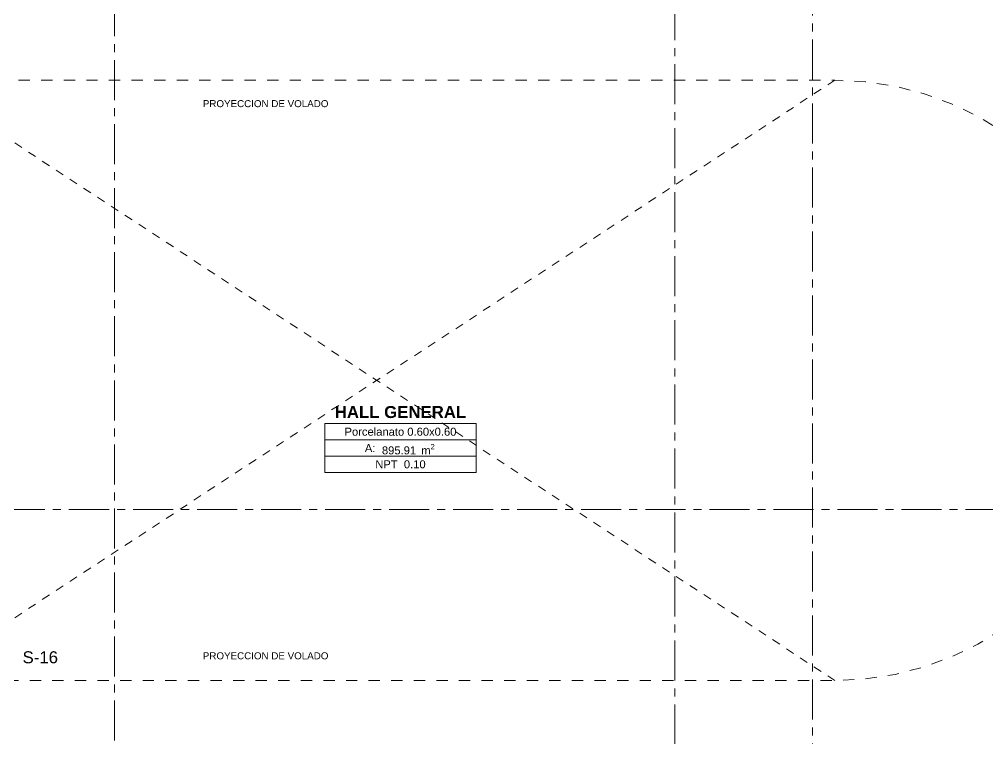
# Model space of a CAD drawing. Header units: inches. Extents: x -38 to 5698, y -33 to 92.
# Drawn here: x 29.13 to 41.23, y 19.07 to 28.06 of the extents above; entities that cross this region are included whole.
import ezdxf

# ---------------------------------------------------------------- set-up
doc = ezdxf.new("R2010")
doc.units = ezdxf.units.IN
doc.header["$MEASUREMENT"] = 0
for name, pattern in [('Oculto', [0.15875, 0.105833, -0.052917]), ('Punto & Raya', [0.65, 0.5, -0.075, 0, -0.075]), ('Rayas', [0.282222, 0.141111, -0.141111])]:
    doc.linetypes.add(name, pattern=pattern)
for name, color, linetype in [('02 _ ARQ _ ALB _ Ejes Generales', 7, 'Continuous'), ('02 _ ARQ _ ZON _ Espacio.3D', 7, 'Continuous'), ('08 _ STR _ EXT _ 07 Losa Aligerada', 7, 'Continuous'), ('08 _ STR _ EXT _ 10 Vereda Exterior', 7, 'Continuous'), ('Dibujo 2D - General', 7, 'Continuous'), ('Marcador - Secciones', 251, 'Continuous'), ('Notas - Etiquetas', 251, 'Continuous')]:
    doc.layers.add(name, color=color, linetype=linetype)
doc.styles.add('Estilo_Generado_1', font='swisseb.ttf')
doc.styles.add('Estilo_Generado_3', font='arial.ttf')
doc.styles.add('Estilo_Generado_4', font='swisse.ttf')
doc.styles.add('Estilo_Generado_7', font='swisse.ttf')

msp = doc.modelspace()

# ---------------------------------------------------------------- hatches: boundary and pattern name
at = {"layer": '08 _ STR _ EXT _ 10 Vereda Exterior', "linetype": 'Continuous', "lineweight": 13}
h = msp.add_hatch(dxfattribs=at)
h.set_pattern_fill('RETÍCULA_100X100_0002', color=251, style=0, pattern_type=2)
h.set_pattern_definition([(360, (3.7574, 18.3027), (0, 2.53199), []), (90, (3.7574, 18.3027), (-3.6, 0), [])])
h.paths.add_polyline_path([(2.17, 3.621), (4.291, 1.5), (9.32, 1.5), (9.32, 6.5), (40.52, 6.5), (40.52, 1.5), (52.92, 1.5), (52.92, 19.086), (51.57, 19.086), (51.57, 7.2), (9.07, 7.2), (9.07, 7.85), (6.52, 7.85, -0.414214), (6.27, 8.1), (6.27, 8.85, -0.414213), (6.52, 9.1), (9.07, 9.1), (9.07, 12), (6.52, 12, -0.414214), (6.27, 12.25), (6.27, 13, -0.414213), (6.52, 13.25), (9.07, 13.25), (9.07, 16.15), (6.52, 16.15, -0.414214), (6.27, 16.4), (6.27, 17.15, -0.414213), (6.52, 17.4), (8.77, 17.4), (8.771, 21.05), (2.17, 21.05)])

# ---------------------------------------------------------------- linework, layer by layer
at = {"layer": '02 _ ARQ _ ALB _ Ejes Generales', "color": 251, "linetype": 'Punto & Raya', "lineweight": 13}
for p, q in [((37.32, 45.9), (37.32, 2.05)), ((30.32, 3.05), (30.32, 44.9))]:
    msp.add_line(p, q, dxfattribs=at)
at = {"layer": '02 _ ARQ _ ZON _ Espacio.3D', "color": 252, "linetype": 'Continuous', "lineweight": 13}
for p, q in [((32.949, 23.009), (32.949, 22.399)), ((32.949, 23.009), (34.839, 23.009)), ((34.839, 22.399), (34.839, 23.009)), ((34.839, 22.806), (32.949, 22.806)), ((32.949, 22.602), (34.839, 22.602)), ((34.839, 22.399), (32.949, 22.399))]:
    msp.add_line(p, q, dxfattribs=at)
at = {"layer": '08 _ STR _ EXT _ 07 Losa Aligerada', "color": 254, "linetype": 'Rayas', "lineweight": 18, "flags": 128}
msp.add_lwpolyline([(25.525, 19.8, -0.137981), (23.57, 20.35), (23.57, 22.35), (23.57, 24.75), (23.57, 26.75, -0.137981), (25.525, 27.3), (39.32, 27.3, -1), (39.32, 19.8)], format="xyb", close=True, dxfattribs=at)
at = {"layer": 'Dibujo 2D - General', "color": 252, "linetype": 'Oculto', "lineweight": 13}
for p, q in [((39.32, 27.3), (27.879, 19.8)), ((39.32, 19.8), (27.879, 27.3))]:
    msp.add_line(p, q, dxfattribs=at)
at = {"layer": 'Marcador - Secciones', "color": 251, "linetype": 'Punto & Raya', "lineweight": 13}
for p, q in [((39.042, 46.211), (39.042, 0.888)), ((28.953, 21.937), (56.707, 21.937))]:
    msp.add_line(p, q, dxfattribs=at)

# ---------------------------------------------------------------- texts
at = {"layer": '02 _ ARQ _ ZON _ Espacio.3D', "color": 252, "lineweight": 25, "attachment_point": 2}
for s, insert, char_height, style in [('\\A1;{\\pqc;\\pt0;\\fSwis721 Ex BT|b1|i0|c0|p34;HALL GENERAL}', (33.894, 23.229), 0.15, 'Estilo_Generado_1'), ('\\A1;{\\pqc;\\pt0;\\fSwis721 Ex BT|b1|i0|c0|p34;}', (34.821, 23.274), 0.15, 'Estilo_Generado_1'), ('\\A1;{\\pqc;\\pt0;\\fSwis721 Ex BT|b0|i0|c238|p34;}', (33.071, 22.989), 0.1, 'Estilo_Generado_7'), ('\\A1;{\\pqc;\\pt0;\\fSwis721 Ex BT|b0|i0|c238|p34;Porcelanato 0.60x0.60}', (33.894, 22.958), 0.1, 'Estilo_Generado_7'), ('\\A1;{\\pqc;\\pt0;\\fSwis721 Ex BT|b0|i0|c238|p34;A: }', (33.515, 22.754), 0.1, 'Estilo_Generado_7'), ('\\A1;{\\pqc;\\pt0,0.3;\\fSwis721 Ex BT|b0|i0|c238|p34;895.91\\fSwis721 Ex BT|b0|i0|c238|p34;\\A1{\\H.66x;\\S^  ;}\\fSwis721 Ex BT|b0|i0|c238|p34; m\\fSwis721 Ex BT|b0|i0|c238|p34;\\A1{\\H.66x;\\S2^  ;}}', (33.992, 22.754), 0.1, 'Estilo_Generado_7'), ('\\A1;{\\pqc;\\pt0;\\fSwis721 Ex BT|b0|i0|c238|p34;}', (33.536, 22.582), 0.1, 'Estilo_Generado_7'), ('\\A1;{\\pqc;\\pt0;\\fSwis721 Ex BT|b0|i0|c238|p34;NPT  0.10}', (33.894, 22.551), 0.1, 'Estilo_Generado_7')]:
    msp.add_mtext(s, dxfattribs=dict(at, insert=insert, char_height=char_height, style=style))
at = {"layer": 'Marcador - Secciones', "color": 152, "lineweight": 20, "insert": (29.173, 20.012), "char_height": 0.15, "attachment_point": 7, "style": 'Estilo_Generado_3'}
msp.add_mtext('\\A1;{\\pql;\\pt0;\\fArial|b0|i0|c0|p34;S-16}', dxfattribs=at)
at = {"layer": 'Notas - Etiquetas', "color": 8, "linetype": 'Continuous', "lineweight": 35, "char_height": 0.0875, "attachment_point": 4, "style": 'Estilo_Generado_4'}
for insert in [(31.425, 27.007), (31.425, 20.107)]:
    msp.add_mtext('\\A1;{\\pql;\\fSwis721 Ex BT|b0|i0|c0|p34;PROYECCION DE VOLADO}', dxfattribs=dict(at, insert=insert))

doc.saveas('drawing.dxf')
